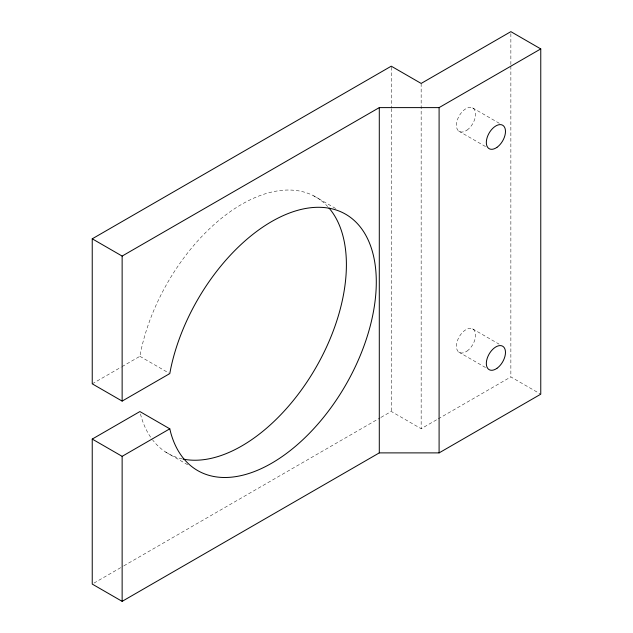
<?xml version="1.0" encoding="UTF-8"?>
<svg xmlns="http://www.w3.org/2000/svg" width="633" height="633" viewBox="0 0 633 633"><rect width="100%" height="100%" fill="white"/><g stroke="black" fill="none" stroke-linecap="round" stroke-linejoin="round"><path stroke-width="0.47" stroke-dasharray="3.17 2.37" d="M122.019 366.634L139.893 356.316L140.906 351.022A148.003 85.455 -60 0 1 224.256 216.082A148.003 85.455 -60 0 1 327.728 206.595M92.236 383.827L121.172 367.124M93.945 583.104L122.992 566.329M123.846 565.839L380.148 417.867M381.003 417.369L391.257 411.45L421.159 428.715L437.387 419.347M438.242 418.848L510.863 376.928L540.764 394.185M472.622 107.895L499.959 123.672M458.798 131.126L486.144 146.911M313.715 195.842L336.519 209.009M472.622 328.867L499.105 344.154M458.798 352.098L486.144 367.884M139.893 356.316L168.94 373.082M165.767 452.104L187.716 464.772M140.502 414.029L140.906 415.683A148.003 85.455 -60 0 0 152.07 439.207M510.863 33.62L510.863 65.191M510.863 66.18L510.863 376.928M421.159 83.437L421.159 428.715M391.257 67.161L391.257 107.61M391.257 108.599L391.257 411.45M182.082 458.862A148.003 85.455 -60 0 1 152.664 439.982M467.012 130.105A13.53 7.81 -60 0 0 473.745 108.734A13.53 7.81 -60 0 0 457.263 120.246A13.53 7.81 -60 0 0 467.012 130.105M467.012 351.078A13.53 7.81 -60 0 0 473.745 329.706A13.53 7.81 -60 0 0 457.263 341.227A13.53 7.81 -60 0 0 467.012 351.078"/><path stroke-width="0.95" d="M92.236 238.815L391.257 66.18L421.159 83.437L510.863 31.65L540.764 48.915L540.764 394.185L439.096 452.888L379.294 452.888L122.137 601.35L92.236 584.085L92.236 439.073L139.893 411.561L169.794 428.826L170.807 432.948A148.003 85.455 -60 0 0 331.929 406.37A148.003 85.455 -60 0 0 331.929 208.811A148.003 85.455 -60 0 0 170.807 368.287L169.794 373.581L122.137 401.093L92.236 383.827L92.236 238.815L122.137 256.072L379.294 107.61L439.096 107.61L540.764 48.915M92.236 439.073L122.137 456.338L169.794 428.826M439.096 107.61L439.096 452.888M379.294 107.61L379.294 452.888M122.137 256.072L122.137 401.093M122.137 456.338L122.137 601.35M329.002 208.028A148.003 85.455 -60 0 1 315.345 368.548A148.003 85.455 -60 0 1 183.016 459.06M496.913 147.37A13.53 7.81 -60 0 0 503.646 125.991A13.53 7.81 -60 0 0 487.165 137.511A13.53 7.81 -60 0 0 496.913 147.37M496.913 368.343A13.53 7.81 -60 0 0 503.646 346.971A13.53 7.81 -60 0 0 487.165 358.484A13.53 7.81 -60 0 0 496.913 368.343"/></g></svg>
